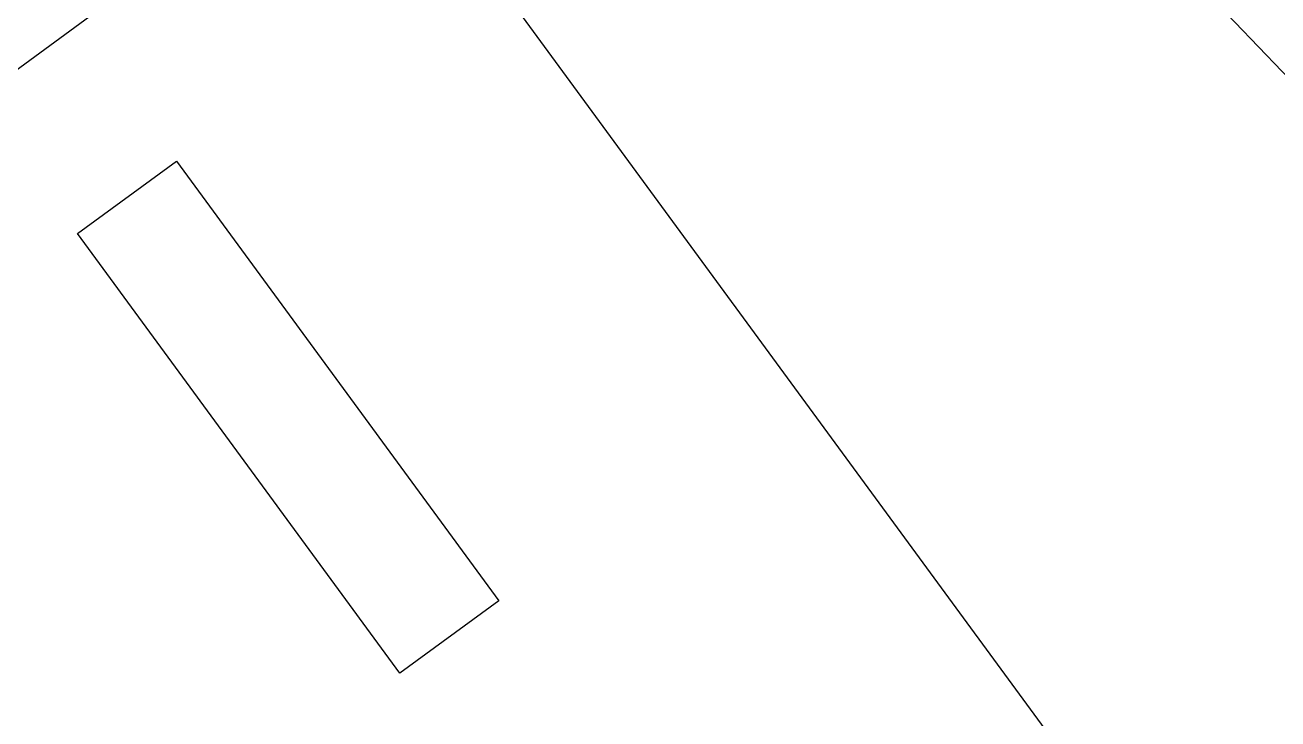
# Model space of a CAD drawing. Header units: millimetres. Extents: x 75184266 to 76346726, y -35850126 to -33679385.
# Drawn here: x 75397390 to 75398920, y -34610024 to -34609177 of the extents above; entities that cross this region are included whole.
import ezdxf

# ---------------------------------------------------------------- set-up
doc = ezdxf.new("R2010")
doc.units = ezdxf.units.MM
doc.header["$LTSCALE"] = 50
doc.header["$MEASUREMENT"] = 0
doc.linetypes.add('XR-지하3층$0$H', pattern=[1.3, 0.8, -0.5])
doc.layers.add('XR-지하3층$0$A-주차', color=9, linetype='CONTINUOUS')
doc.layers.add('건축', color=8, linetype='CONTINUOUS', plot=False)

# ---------------------------------------------------------------- blocks, each defined once
blk = doc.blocks.new('XR-지하3층$0$A$C73B52ADF')
at = {"layer": 'XR-지하3층$0$A-주차', "elevation": 0}
for points in [[(-2037.7, 2465.6), (-37.7, 2465.6), (-37.7, -1134.4), (-2037.7, -1134.4)], [(-1166.3, 2020.7), (-1166.3, 1870.7), (-1832.2, 1870.7), (-1832.2, 2020.7)]]:
    blk.add_lwpolyline(points, close=True, dxfattribs=at)

msp = doc.modelspace()

# ---------------------------------------------------------------- linework, layer by layer
at = {"layer": '건축', "linetype": 'XR-지하3층$0$H', "ltscale": 50}
msp.add_lwpolyline([(75402473.8, -34615148.5), (75399632.1, -34609972.2), (75395547.6, -34605707.7), (75395150.4, -34606088.1), (75390979.5, -34601733.4), (75389236.4, -34599913.5), (75387725, -34598335.5), (75388653, -34597446.7), (75387667.3, -34596417.6), (75393387, -34590939.3), (75396091.6, -34593763), (75396958.2, -34592933), (75402395, -34598609.3), (75401438.1, -34599525.8), (75402866.4, -34601017.1)], dxfattribs=at)

# ---------------------------------------------------------------- block references
at = {"layer": '건축', "rotation": 306.2476159917877}
msp.add_blockref('XR-지하3층$0$A$C73B52ADF', (75397028.2, -34612015.3, 0), dxfattribs=at)

doc.saveas('drawing.dxf')
